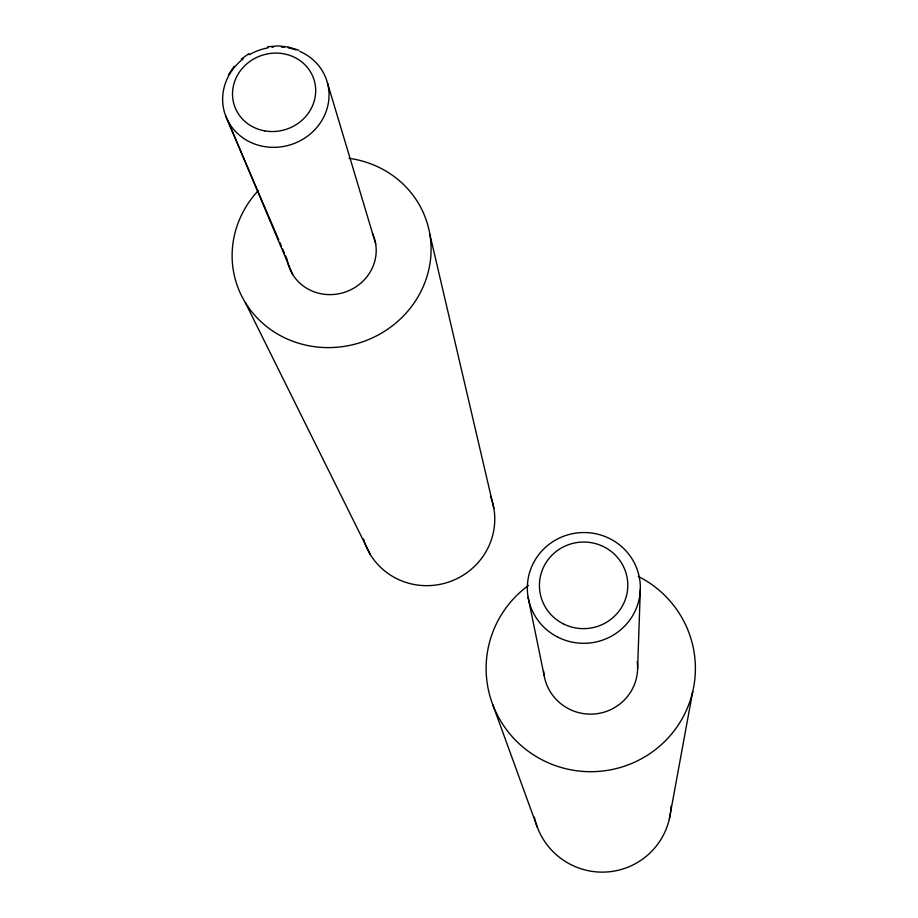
<?xml version="1.0" encoding="UTF-8"?>
<svg xmlns="http://www.w3.org/2000/svg" width="918" height="918" viewBox="0 0 918 918"><rect width="100%" height="100%" fill="white"/><g stroke="black" fill="none" stroke-linecap="round" stroke-linejoin="round"><path stroke-width="1.38" d="M637.608 668.763L640.339 589.058M669.36 818.948L692.734 691.529M228.479 74.806L234.193 66.211M241.239 59.085L249.042 53.588M267.528 46.784L278.062 45.9L288.688 47.059L298.752 50.249M245.255 302.47L370.264 554.415M225.587 115.691L278.762 239.908M279.829 242.398L281.551 246.449M282.641 248.985L284.351 252.989M285.464 255.571L287.15 259.519M227.4 119.879L292.681 274.482M492.782 704.691L537.351 827.336M327.416 82.735L375.669 243.775M429.819 234.136L493.85 508.331M528.125 597.354L544.133 675.533M671.081 806.234A69.252 68.942 35.7 0 1 534.345 817.089M638.343 576.447A104.641 103.275 -0.1 0 1 675.568 728.903A104.641 103.275 -0.1 0 1 517.213 741.893A104.641 103.275 -0.1 0 1 528.447 585.466M637.241 661.706A47.082 46.474 -0.2 0 1 595.208 713.906A47.082 46.474 -0.2 0 1 543.571 670.92M490.487 496.168A67.06 65.144 -19.4 0 1 448.673 582.058A67.06 65.144 -19.4 0 1 363.505 538.946M349.001 158.321A100.016 94.565 -18.4 0 1 424.575 283.341A100.016 94.565 -18.4 0 1 279.405 335.093A100.016 94.565 -18.4 0 1 258.188 190.692M372.467 233.39A45.005 42.549 -18.4 0 1 344.479 292.326A45.005 42.549 -18.4 0 1 287.391 260.896M299.704 51.351A53.565 49.836 -18.2 0 1 319.315 124.297A53.565 49.836 -18.2 0 1 239.059 134.877A53.565 49.836 -18.2 0 1 243.27 58.798M249.306 54.736A53.565 49.836 -18.2 0 1 268.045 47.839M272.038 47.266A53.565 49.836 -18.2 0 1 273.369 47.139M281.447 47.036A53.565 49.836 -18.2 0 1 284.155 47.266M288.172 47.862A53.565 49.836 -18.2 0 1 295.975 49.905M563.503 623.942A44.179 43.284 -3.8 0 0 627.728 582.987A44.179 43.284 -3.8 0 0 559.578 549.067A44.179 43.284 -3.8 0 0 563.503 623.942M558.19 637.333A56.514 55.378 -3.7 0 0 640.271 584.858A56.514 55.378 -3.7 0 0 553.049 541.551A56.514 55.378 -3.7 0 0 558.19 637.333M264.705 130.872A41.861 38.923 -18.2 0 0 313.887 79.281A41.861 38.923 -18.2 0 0 243.729 66.784A41.861 38.923 -18.2 0 0 264.705 130.872"/></g></svg>
